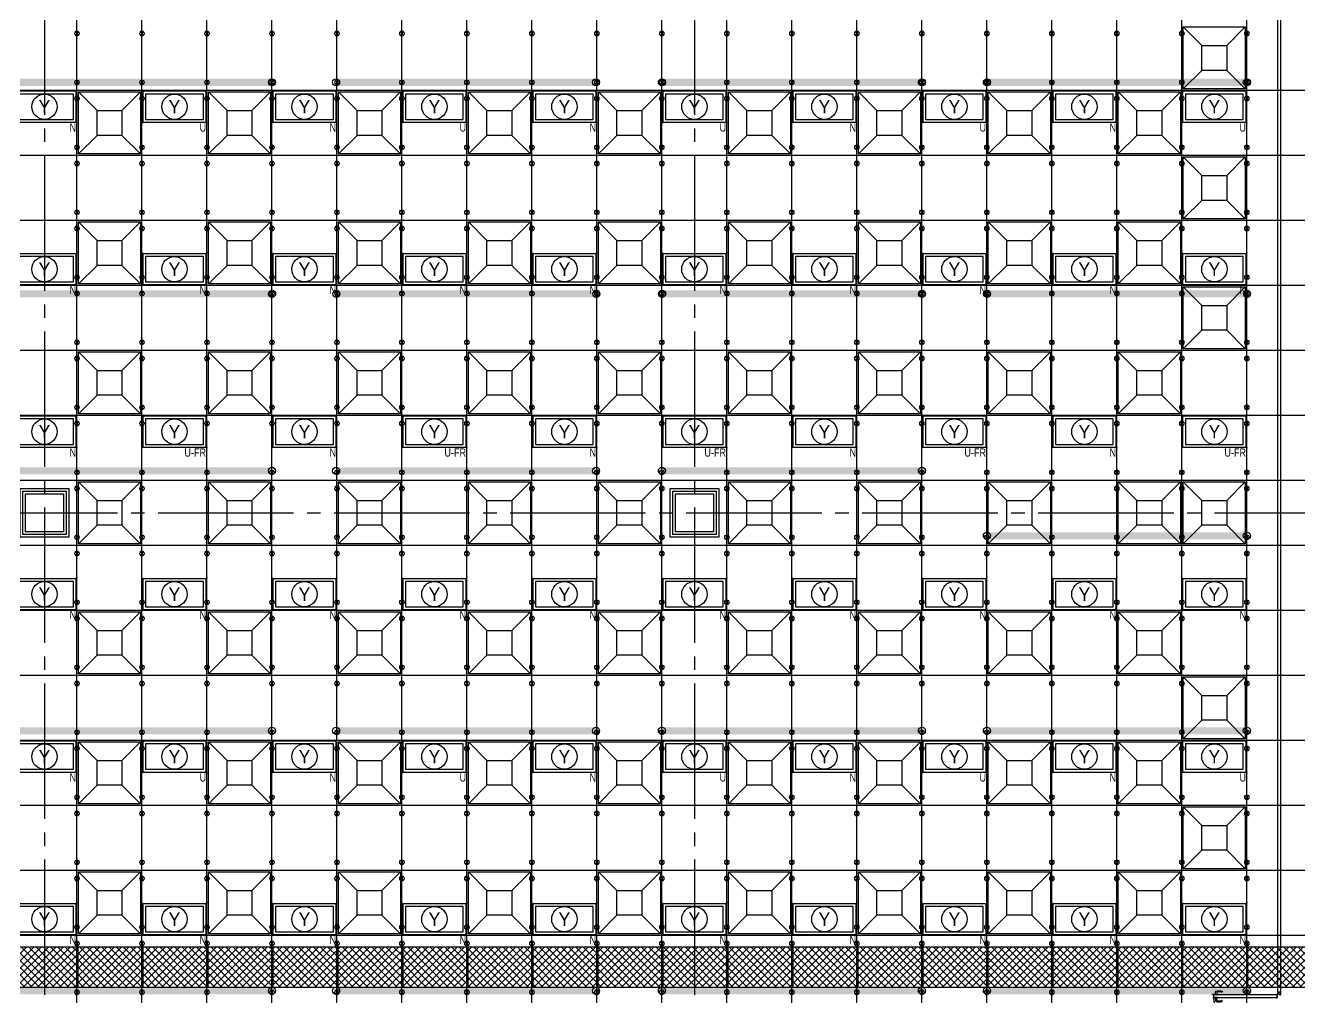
# Model space of a CAD drawing. Extents: x -17313 to 41501, y -1010 to 11880.
# Drawn here: x 12685 to 15037, y 605 to 2400 of the extents above; entities that cross this region are included whole.
import ezdxf
from ezdxf.enums import TextEntityAlignment as Align

# ---------------------------------------------------------------- set-up
doc = ezdxf.new("R2010")
doc.units = 0
doc.header["$LTSCALE"] = 100
doc.linetypes.add('188K-SM-03-F10-ARCH-PA-Y2257103$0$DASHED', pattern=[19.05, 12.7, -6.35])
doc.linetypes.add('X-S-FAB-L10$0$COL-CEN-LIN', pattern=[3.25, 2.5, -0.25, 0.25, -0.25])
for name, color, linetype in [('0-xref', 8, 'Continuous'), ('188K-SM-03-F10-ARCH-CEIL-Y2257103$0$K-CEIL-4.2', 8, 'Continuous'), ('188K-SM-03-F10-ARCH-CEIL-Y2257103$0$K-CEIL-4.2-AREA', 8, 'Continuous'), ('188K-SM-03-F10-ARCH-PA-Y2257103$0$K-Door', 53, 'Continuous'), ('188K-SM-03-F10-ARCH-PA-Y2257103$0$K-P1S-4.2-單抗', 53, 'Continuous'), ('188K-SM-03-F10-ARCH-PA-Y2257103$0$K-P2D-4.2-雙抗', 53, 'Continuous'), ('188K-SM-06-F10-ELEC-LIGHT-Y2257103$0$E-LIGHT(Y)-N', 253, 'Continuous'), ('188K-SM-06-F10-ELEC-LIGHT-Y2257103$0$E-LIGHT(Y)-U FR', 253, 'Continuous'), ('188K-SM-06-F10-ELEC-LIGHT-Y2257103$0$E-LIGHT(Y)-U XLPE', 253, 'Continuous'), ('188K-SM-06-F10-HVAC-FFU-Y2257103$0$AC-FFU-ULPA+化學濾網-', 254, 'Continuous'), ('188K-SM-07-F15-ARCH-CATW-Y2257103$0$K-安全母索', 6, 'Continuous'), ('188K-SM-07-F15-ARCH-CATW-Y2257103$0$K-貓道板-主走道', 171, 'Continuous'), ('X-S-FAB-L10$0$0-DIM-TXT', 8, 'Continuous'), ('X-S-FAB-L10$0$BLOCK', 8, 'Continuous'), ('X-S-FAB-L10$0$CCL', 8, 'X-S-FAB-L10$0$COL-CEN-LIN'), ('X-S-FAB-L10$0$COL-S', 8, 'Continuous')]:
    doc.layers.add(name, color=color, linetype=linetype)
doc.layers.add('188K-SM-03-F10-ARCH-CEIL-Y2257103$0$K-吊點-標準', color=8, linetype='Continuous', lineweight=9)
doc.layers.add('188K-SM-06-F10-ELEC-LIGHT-Y2257103$0$Defpoints-CAS', color=253, linetype='Continuous', plot=False)
doc.styles.add('188K-SM-03-F10-ARCH-PA-Y2257103$0$14P7-XFDP10$0$AA-TXT', font='simplex.shx', dxfattribs={"width": 0.8, "bigfont": 'chineset.shx'})
doc.styles.add('188K-SM-06-F10-ELEC-LIGHT-Y2257103$0$Standard', font='arial.ttf')
doc.styles.add('188K-SM-06-F10-ELEC-LIGHT-Y2257103$0$xCI-5-F20-03-燈具$0$Standard', font='')
doc.styles.add('X-S-FAB-L10$0$CHINA', font='simplex.shx', dxfattribs={"width": 0.75, "bigfont": 'chineset.shx'})
doc.styles.add('X-S-FAB-L10$0$Standard', font='', dxfattribs={"width": 0.8})
doc.styles.add('X-S-FAB-L10$0$TG_NOTE_TEXT', font='simplex.shx', dxfattribs={"width": 0.75, "bigfont": 'chineset.shx'})
doc.styles.get('188K-SM-06-F10-ELEC-LIGHT-Y2257103$0$xCI-5-F20-03-燈具$0$Standard').set_extended_font_data('PMingLiU')
doc.styles.get('X-S-FAB-L10$0$Standard').set_extended_font_data('Microsoft JhengHei')

# ---------------------------------------------------------------- blocks, each defined once
blk = doc.blocks.new('X-S-FAB-L10$0$FAB2-L05')
at = {"layer": 'X-S-FAB-L10$0$CCL'}
for p, q in [((-13440, 11005), (-13440, 0)), ((-12240, 11005), (-12240, 0)), ((-26880, 2220), (1210, 2220))]:
    blk.add_line(p, q, dxfattribs=at)
at = {"layer": 'X-S-FAB-L10$0$COL-S'}
for points in [[(-13475, 2255), (-13405, 2255), (-13405, 2185), (-13475, 2185)], [(-12275, 2255), (-12205, 2255), (-12205, 2185), (-12275, 2185)]]:
    blk.add_lwpolyline(points, close=True, dxfattribs=at)
blk = doc.blocks.new('X-S-FAB-L10')
at = {"layer": 'X-S-FAB-L10$0$COL-S'}
for p, q in [((12685, 1535), (12755, 1535)), ((12685, 1465), (12685, 1535)), ((12755, 1535), (12755, 1465)), ((13885, 1535), (13955, 1535)), ((13885, 1465), (13885, 1535)), ((13955, 1535), (13955, 1465)), ((12755, 1465), (12685, 1465)), ((13955, 1465), (13885, 1465))]:
    blk.add_line(p, q, dxfattribs=at)
at = {"layer": 'X-S-FAB-L10$0$BLOCK'}
blk.add_blockref('X-S-FAB-L10$0$FAB2-L05', (26160, -720), dxfattribs=at)
at = {"style": 'X-S-FAB-L10$0$TG_NOTE_TEXT', "width": 0.5, "flags": 1}
for p in [(7463.3, 9020), (18268.3, 8649), (11197.8, 4800.2), (16485.8, 4800.2), (25420.3, 2635), (13360, 320, 0), (7463.3, -33.3)]:
    blk.add_attdef('WH', text='', height=20, dxfattribs=at).set_placement(p, align=Align.BOTTOM_LEFT)
at = {"width": 0.5}
for style, p in [('X-S-FAB-L10$0$TG_NOTE_TEXT', (7585, 9020)), ('X-S-FAB-L10$0$TG_NOTE_TEXT', (18390, 8649)), ('X-S-FAB-L10$0$TG_NOTE_TEXT', (11117.5, 4813.5)), ('X-S-FAB-L10$0$TG_NOTE_TEXT', (16607.5, 4813.5)), ('X-S-FAB-L10$0$TG_NOTE_TEXT', (25350, 2635)), ('X-S-FAB-L10$0$Standard', (13129.4, 325, 0)), ('X-S-FAB-L10$0$TG_NOTE_TEXT', (7585, -20))]:
    blk.add_attdef('DESC', text='', height=10, dxfattribs=dict(at, style=style)).set_placement(p, align=Align.BOTTOM_LEFT)
for tag, style, p in [('TYPE', 'X-S-FAB-L10$0$TG_NOTE_TEXT', (7619.3, 9020)), ('NO', 'X-S-FAB-L10$0$TG_NOTE_TEXT', (7650.1, 9020)), ('TYPE', 'X-S-FAB-L10$0$TG_NOTE_TEXT', (18424.2, 8649)), ('NO', 'X-S-FAB-L10$0$TG_NOTE_TEXT', (18455, 8649)), ('NO', 'X-S-FAB-L10$0$TG_NOTE_TEXT', (11088.6, 4813.5)), ('TYPE', 'X-S-FAB-L10$0$TG_NOTE_TEXT', (11151.8, 4813.5)), ('TYPE', 'X-S-FAB-L10$0$TG_NOTE_TEXT', (16641.8, 4813.5)), ('NO', 'X-S-FAB-L10$0$TG_NOTE_TEXT', (16672.6, 4813.5)), ('NO', 'X-S-FAB-L10$0$TG_NOTE_TEXT', (25313, 2635)), ('TYPE', 'X-S-FAB-L10$0$TG_NOTE_TEXT', (25350, 2635)), ('NO', 'X-S-FAB-L10$0$Standard', (13100, 320, 0)), ('TYPE', 'X-S-FAB-L10$0$Standard', (13129.4, 320, 0)), ('TYPE', 'X-S-FAB-L10$0$TG_NOTE_TEXT', (7619.3, -20)), ('NO', 'X-S-FAB-L10$0$TG_NOTE_TEXT', (7650.1, -20))]:
    blk.add_attdef(tag, text='', height=10, dxfattribs=dict(at, style=style)).set_placement(p, align=Align.BOTTOM_RIGHT)
at = {"style": 'X-S-FAB-L10$0$TG_NOTE_TEXT', "width": 0.5, "flags": 1}
for rotation, p in [(180, (43, 7480)), (180, (943, 7480)), (90, (24310, 3717.8)), (270, (17080, 1711.7))]:
    blk.add_attdef('WH', text='', height=20, rotation=rotation, dxfattribs=at).set_placement(p, align=Align.BOTTOM_LEFT)
at = {"width": 0.5}
for rotation, style, p in [(180, 'X-S-FAB-L10$0$Standard', (317.6, 7480)), (180, 'X-S-FAB-L10$0$Standard', (1217.6, 7480)), (90, 'X-S-FAB-L10$0$TG_NOTE_TEXT', (24310, 3647.5)), (270, 'X-S-FAB-L10$0$TG_NOTE_TEXT', (17080, 1605))]:
    blk.add_attdef('DESC', text='', height=10, rotation=rotation, dxfattribs=dict(at, style=style)).set_placement(p, align=Align.BOTTOM_LEFT)
for tag, rotation, style, p in [('TYPE', 180, 'X-S-FAB-L10$0$Standard', (317.6, 7480)), ('NO', 180, 'X-S-FAB-L10$0$Standard', (347, 7480)), ('TYPE', 180, 'X-S-FAB-L10$0$Standard', (1217.6, 7480)), ('NO', 180, 'X-S-FAB-L10$0$Standard', (1247, 7480)), ('TYPE', 90, 'X-S-FAB-L10$0$TG_NOTE_TEXT', (24310, 3647.5)), ('NO', 90, 'X-S-FAB-L10$0$TG_NOTE_TEXT', (24310, 3610.5)), ('TYPE', 270, 'X-S-FAB-L10$0$TG_NOTE_TEXT', (17080, 1605)), ('NO', 270, 'X-S-FAB-L10$0$TG_NOTE_TEXT', (17080, 1573))]:
    blk.add_attdef(tag, text='', height=10, rotation=rotation, dxfattribs=dict(at, style=style)).set_placement(p, align=Align.BOTTOM_RIGHT)
at = {"layer": 'X-S-FAB-L10$0$0-DIM-TXT', "style": 'X-S-FAB-L10$0$CHINA', "width": 0.75}
for p in [(667.4, 7855.1, -2689.4), (22627.4, 6728.8), (25644.7, 6728.8), (24778.8, 5569.1), (1118.3, 4980), (417.8, 4594.6), (23874.8, 4355), (22927.4, 4330.1), (23749.9, 3901.4), (417.8, 3765.2), (1118.3, 3730), (417.8, 3115.8), (536.9, 2227.8), (16909, 1782.7), (888.4, 880.5), (16977.4, 750), (18878.8, 750), (25641.2, 553.2), (21364, 526.9)]:
    blk.add_attdef('HIG', text='', height=80, dxfattribs=at).set_placement(p, align=Align.MIDDLE_LEFT)
blk = doc.blocks.new('188K-SM-03-F10-ARCH-CEIL-Y2257103$0$A$C2CA95053')
h = blk.add_hatch(color=256)
edge = h.paths.add_edge_path()
edge.add_arc((0, 0), 0.5, 0, 360)
for p, q in [((3.2, 3.2), (-3.2, -3.2)), ((3.2, -3.2), (-3.2, 3.2))]:
    blk.add_line(p, q)
blk.add_lwpolyline([(-1.6, 2.5), (-1.6, -2.5), (1.6, -2.5), (1.6, 2.5)], close=True)
for radius in [4.5, 0.5]:
    blk.add_circle((0, 0), radius)
blk = doc.blocks.new('188K-SM-03-F10-ARCH-CEIL-Y2257103$0$天花板吊點-附調整片 - 3_8_螺桿吊架 100 mm 高調整片-V1-1FL')
blk.add_blockref('188K-SM-03-F10-ARCH-CEIL-Y2257103$0$A$C2CA95053', (0, 0))
blk = doc.blocks.new('188K-SM-03-F10-ARCH-CEIL-Y2257103')
at = {"layer": '188K-SM-03-F10-ARCH-CEIL-Y2257103$0$K-CEIL-4.2'}
for p, q in [((12780, 312.7), (12780, 8632.2)), ((12900, 312.7), (12900, 8632.2)), ((13020, 312.7), (13020, 8632.2)), ((13140, 312.7), (13140, 8632.2)), ((13260, 312.7), (13260, 8632.2)), ((13380, 312.7), (13380, 8632.2)), ((13500, 312.7), (13500, 8632.2)), ((13620, 312.7), (13620, 8632.2)), ((13740, 312.7), (13740, 8632.2)), ((13860, 312.7), (13860, 8632.2)), ((13980, 312.7), (13980, 8632.2)), ((14100, 312.7), (14100, 8632.2)), ((14220, 42.8), (14220, 8632.2)), ((14340, 42.8), (14340, 8632.2)), ((14460, 42.8), (14460, 8632.2)), ((14580, 42.8), (14580, 8632.2)), ((14700, 42.8), (14700, 8632.2)), ((14820, 42.8), (14820, 8632.2)), ((14940, 312.7), (14940, 8632.2)), ((24297.2, 2280), (6382.5, 2280)), ((24297.2, 2160), (6382.5, 2160)), ((16747.2, 2040), (1847.7, 2040)), ((16747.2, 1920), (1847.7, 1920)), ((16747.2, 1800), (1847.7, 1800)), ((16747.2, 1680), (1847.7, 1680)), ((16747.2, 1560), (1847.7, 1560)), ((16747.2, 1440), (1847.7, 1440)), ((16747.2, 1320), (1847.7, 1320)), ((16747.2, 1200), (1847.7, 1200)), ((16747.2, 1080), (1847.7, 1080)), ((16747.2, 960), (1847.7, 960)), ((16747.2, 840), (1847.7, 840)), ((16747.2, 720), (1847.7, 720))]:
    blk.add_line(p, q, dxfattribs=at)
at = {"layer": '188K-SM-03-F10-ARCH-CEIL-Y2257103$0$K-CEIL-4.2-AREA'}
for points in [[(12685, 1535), (12755, 1535), (12755, 1465), (12685, 1465)], [(13885, 1535), (13955, 1535), (13955, 1465), (13885, 1465)]]:
    blk.add_lwpolyline(points, close=True, dxfattribs=at)
at = {"layer": '188K-SM-03-F10-ARCH-CEIL-Y2257103$0$K-吊點-標準', "color": 170, "lineweight": 18, "rotation": 179.9999999999997}
for p in [(12780, 2385), (12900, 2385), (13020, 2385), (13140, 2385), (13260, 2385), (13380, 2385), (13500, 2385), (13620, 2385), (13740, 2385), (13860, 2385), (13980, 2385), (14100, 2385), (14220, 2385), (14340, 2385), (14460, 2385), (14580, 2385), (14700, 2385), (14820, 2385), (14940, 2385), (12780, 2295), (12900, 2295), (13020, 2295), (13140, 2295), (13260, 2295), (13380, 2295), (13500, 2295), (13620, 2295), (13740, 2295), (13860, 2295), (13980, 2295), (14100, 2295), (14220, 2295), (14340, 2295), (14460, 2295), (14580, 2295), (14700, 2295), (14820, 2295), (14940, 2295), (12780, 2265), (12900, 2265), (13020, 2265), (13140, 2265), (13260, 2265), (13380, 2265), (13500, 2265), (13620, 2265), (13740, 2265), (13860, 2265), (13980, 2265), (14100, 2265), (14220, 2265), (14340, 2265), (14460, 2265), (14580, 2265), (14700, 2265), (14820, 2265), (14940, 2265), (12780, 2175), (12900, 2175), (13020, 2175), (13140, 2175), (13260, 2175), (13380, 2175), (13500, 2175), (13620, 2175), (13740, 2175), (13860, 2175), (13980, 2175), (14100, 2175), (14220, 2175), (14340, 2175), (14460, 2175), (14580, 2175), (14700, 2175), (14820, 2175), (14940, 2175), (12780, 2145), (12900, 2145), (13020, 2145), (13140, 2145), (13260, 2145), (13380, 2145), (13500, 2145), (13620, 2145), (13740, 2145), (13860, 2145), (13980, 2145), (14100, 2145), (14220, 2145), (14340, 2145), (14460, 2145), (14580, 2145), (14700, 2145), (14820, 2145), (14940, 2145), (12780, 2055), (12900, 2055), (13020, 2055), (13140, 2055), (13260, 2055), (13380, 2055), (13500, 2055), (13620, 2055), (13740, 2055), (13860, 2055), (13980, 2055), (14100, 2055), (14220, 2055), (14340, 2055), (14460, 2055), (14580, 2055), (14700, 2055), (14820, 2055), (14940, 2055), (12780, 2025), (12900, 2025), (13020, 2025), (13140, 2025), (13260, 2025), (13380, 2025), (13500, 2025), (13620, 2025), (13740, 2025), (13860, 2025), (13980, 2025), (14100, 2025), (14220, 2025), (14340, 2025), (14460, 2025), (14580, 2025), (14700, 2025), (14820, 2025), (14940, 2025), (12780, 1935), (12900, 1935), (13020, 1935), (13140, 1935), (13260, 1935), (13380, 1935), (13500, 1935), (13620, 1935), (13740, 1935), (13860, 1935), (13980, 1935), (14100, 1935), (14220, 1935), (14340, 1935), (14460, 1935), (14580, 1935), (14700, 1935), (14820, 1935), (14940, 1935), (12780, 1905), (12900, 1905), (13020, 1905), (13140, 1905), (13260, 1905), (13380, 1905), (13500, 1905), (13620, 1905), (13740, 1905), (13860, 1905), (13980, 1905), (14100, 1905), (14220, 1905), (14340, 1905), (14460, 1905), (14580, 1905), (14700, 1905), (14820, 1905), (14940, 1905), (12780, 1815), (12900, 1815), (13020, 1815), (13140, 1815), (13260, 1815), (13380, 1815), (13500, 1815), (13620, 1815), (13740, 1815), (13860, 1815), (13980, 1815), (14100, 1815), (14220, 1815), (14340, 1815), (14460, 1815), (14580, 1815), (14700, 1815), (14820, 1815), (14940, 1815), (12780, 1785), (12900, 1785), (13020, 1785), (13140, 1785), (13260, 1785), (13380, 1785), (13500, 1785), (13620, 1785), (13740, 1785), (13860, 1785), (13980, 1785), (14100, 1785), (14220, 1785), (14340, 1785), (14460, 1785), (14580, 1785), (14700, 1785), (14820, 1785), (14940, 1785), (12780, 1695), (12900, 1695), (13020, 1695), (13140, 1695), (13260, 1695), (13380, 1695), (13500, 1695), (13620, 1695), (13740, 1695), (13860, 1695), (13980, 1695), (14100, 1695), (14220, 1695), (14340, 1695), (14460, 1695), (14580, 1695), (14700, 1695), (14820, 1695), (14940, 1695), (12780, 1665), (12900, 1665), (13020, 1665), (13140, 1665), (13260, 1665), (13380, 1665), (13500, 1665), (13620, 1665), (13740, 1665), (13860, 1665), (13980, 1665), (14100, 1665), (14220, 1665), (14340, 1665), (14460, 1665), (14580, 1665), (14700, 1665), (14820, 1665), (14940, 1665), (12780, 1575), (12900, 1575), (13020, 1575), (13140, 1575), (13260, 1575), (13380, 1575), (13500, 1575), (13620, 1575), (13740, 1575), (13860, 1575), (13980, 1575), (14100, 1575), (14220, 1575), (14340, 1575), (14460, 1575), (14580, 1575), (14700, 1575), (14820, 1575), (14940, 1575), (12780, 1545), (12900, 1545), (13020, 1545), (13140, 1545), (13260, 1545), (13380, 1545), (13500, 1545), (13620, 1545), (13740, 1545), (13860, 1545), (13980, 1545), (14100, 1545), (14220, 1545), (14340, 1545), (14460, 1545), (14580, 1545), (14700, 1545), (14820, 1545), (14940, 1545), (12780, 1455), (12900, 1455), (13020, 1455), (13140, 1455), (13260, 1455), (13380, 1455), (13500, 1455), (13620, 1455), (13740, 1455), (13860, 1455), (13980, 1455), (14100, 1455), (14220, 1455), (14340, 1455), (14460, 1455), (14580, 1455), (14700, 1455), (14820, 1455), (14940, 1455), (12780, 1425), (12900, 1425), (13020, 1425), (13140, 1425), (13260, 1425), (13380, 1425), (13500, 1425), (13620, 1425), (13740, 1425), (13860, 1425), (13980, 1425), (14100, 1425), (14220, 1425), (14340, 1425), (14460, 1425), (14580, 1425), (14700, 1425), (14820, 1425), (14940, 1425), (12780, 1335), (12900, 1335), (13020, 1335), (13140, 1335), (13260, 1335), (13380, 1335), (13500, 1335), (13620, 1335), (13740, 1335), (13860, 1335), (13980, 1335), (14100, 1335), (14220, 1335), (14340, 1335), (14460, 1335), (14580, 1335), (14700, 1335), (14820, 1335), (14940, 1335), (12780, 1305), (12900, 1305), (13020, 1305), (13140, 1305), (13260, 1305), (13380, 1305), (13500, 1305), (13620, 1305), (13740, 1305), (13860, 1305), (13980, 1305), (14100, 1305), (14220, 1305), (14340, 1305), (14460, 1305), (14580, 1305), (14700, 1305), (14820, 1305), (14940, 1305), (12780, 1215), (12900, 1215), (13020, 1215), (13140, 1215), (13260, 1215), (13380, 1215), (13500, 1215), (13620, 1215), (13740, 1215), (13860, 1215), (13980, 1215), (14100, 1215), (14220, 1215), (14340, 1215), (14460, 1215), (14580, 1215), (14700, 1215), (14820, 1215), (14940, 1215), (12780, 1185), (12900, 1185), (13020, 1185), (13140, 1185), (13260, 1185), (13380, 1185), (13500, 1185), (13620, 1185), (13740, 1185), (13860, 1185), (13980, 1185), (14100, 1185), (14220, 1185), (14340, 1185), (14460, 1185), (14580, 1185), (14700, 1185), (14820, 1185), (14940, 1185), (12780, 1095), (12900, 1095), (13020, 1095), (13140, 1095), (13260, 1095), (13380, 1095), (13500, 1095), (13620, 1095), (13740, 1095), (13860, 1095), (13980, 1095), (14100, 1095), (14220, 1095), (14340, 1095), (14460, 1095), (14580, 1095), (14700, 1095), (14820, 1095), (14940, 1095), (12780, 1065), (12900, 1065), (13020, 1065), (13140, 1065), (13260, 1065), (13380, 1065), (13500, 1065), (13620, 1065), (13740, 1065), (13860, 1065), (13980, 1065), (14100, 1065), (14220, 1065), (14340, 1065), (14460, 1065), (14580, 1065), (14700, 1065), (14820, 1065), (14940, 1065), (12780, 975), (12900, 975), (13020, 975), (13140, 975), (13260, 975), (13380, 975), (13500, 975), (13620, 975), (13740, 975), (13860, 975), (13980, 975), (14100, 975), (14220, 975), (14340, 975), (14460, 975), (14580, 975), (14700, 975), (14820, 975), (14940, 975), (12780, 945), (12900, 945), (13020, 945), (13140, 945), (13260, 945), (13380, 945), (13500, 945), (13620, 945), (13740, 945), (13860, 945), (13980, 945), (14100, 945), (14220, 945), (14340, 945), (14460, 945), (14580, 945), (14700, 945), (14820, 945), (14940, 945), (12780, 855), (12900, 855), (13020, 855), (13140, 855), (13260, 855), (13380, 855), (13500, 855), (13620, 855), (13740, 855), (13860, 855), (13980, 855), (14100, 855), (14220, 855), (14340, 855), (14460, 855), (14580, 855), (14700, 855), (14820, 855), (14940, 855), (12780, 825), (12900, 825), (13020, 825), (13140, 825), (13260, 825), (13380, 825), (13500, 825), (13620, 825), (13740, 825), (13860, 825), (13980, 825), (14100, 825), (14220, 825), (14340, 825), (14460, 825), (14580, 825), (14700, 825), (14820, 825), (14940, 825), (12780, 735), (12900, 735), (13020, 735), (13140, 735), (13260, 735), (13380, 735), (13500, 735), (13620, 735), (13740, 735), (13860, 735), (13980, 735), (14100, 735), (14220, 735), (14340, 735), (14460, 735), (14580, 735), (14700, 735), (14820, 735), (14940, 735), (12780, 705), (12900, 705), (13020, 705), (13140, 705), (13260, 705), (13380, 705), (13500, 705), (13620, 705), (13740, 705), (13860, 705), (13980, 705), (14100, 705), (14220, 705), (14340, 705), (14460, 705), (14580, 705), (14700, 705), (14820, 705), (14940, 705), (12780, 615), (12900, 615), (13020, 615), (13140, 615), (13260, 615), (13380, 615), (13500, 615), (13620, 615), (13740, 615), (13860, 615), (13980, 615), (14100, 615), (14220, 615), (14340, 615), (14460, 615), (14580, 615), (14700, 615), (14820, 615), (14940, 615)]:
    blk.add_blockref('188K-SM-03-F10-ARCH-CEIL-Y2257103$0$天花板吊點-附調整片 - 3_8_螺桿吊架 100 mm 高調整片-V1-1FL', p, dxfattribs=at)
blk = doc.blocks.new('188K-SM-06-F10-HVAC-FFU-Y2257103$0$H-FFU-ULPA+化濾')
for p, q in [((-82.9, 82.9), (-117.2, 117.3)), ((-37.1, 82.9), (-2.7, 117.3)), ((-117.2, 2.8), (-82.9, 37.1)), ((-2.7, 2.8), (-37.1, 37.1))]:
    blk.add_line(p, q)
for points in [[(-2.7, 2.8), (-2.7, 117.3), (-117.2, 117.3), (-117.2, 2.8)], [(-37.1, 37.1), (-37.1, 82.9), (-82.9, 82.9), (-82.9, 37.1)]]:
    blk.add_lwpolyline(points, close=True)
blk = doc.blocks.new('188K-SM-06-F10-HVAC-FFU-Y2257103')
at = {"layer": '188K-SM-06-F10-HVAC-FFU-Y2257103$0$AC-FFU-ULPA+化學濾網-', "xscale": -1}
for p in [(14820, 2280), (12780, 2160), (13020, 2160), (13260, 2160), (13500, 2160), (13740, 2160), (13980, 2160), (14220, 2160), (14460, 2160), (14700, 2160), (14820, 2040), (12780, 1920), (13020, 1920), (13260, 1920), (13500, 1920), (13740, 1920), (13980, 1920), (14220, 1920), (14460, 1920), (14700, 1920), (14820, 1800), (12780, 1680), (13020, 1680), (13260, 1680), (13500, 1680), (13740, 1680), (13980, 1680), (14220, 1680), (14460, 1680), (14700, 1680), (12780, 1440), (13020, 1440), (13260, 1440), (13500, 1440), (13740, 1440), (13980, 1440), (14220, 1440), (14460, 1440), (14700, 1440), (14820, 1440), (12780, 1200), (13020, 1200), (13260, 1200), (13500, 1200), (13740, 1200), (13980, 1200), (14220, 1200), (14460, 1200), (14700, 1200), (14820, 1080), (12780, 960), (13020, 960), (13260, 960), (13500, 960), (13740, 960), (13980, 960), (14220, 960), (14460, 960), (14700, 960), (14820, 840), (12780, 720), (13020, 720), (13260, 720), (13500, 720), (13740, 720), (13980, 720), (14220, 720), (14460, 720), (14700, 720)]:
    blk.add_blockref('188K-SM-06-F10-HVAC-FFU-Y2257103$0$H-FFU-ULPA+化濾', p, dxfattribs=at)
blk = doc.blocks.new('*U246')
for p, q in [((58.5, 28.5), (-58.5, 28.5)), ((-58.5, 28.5), (-58.5, -28.5)), ((58.5, -28.5), (58.5, 28.5)), ((53.4, 23.4), (-53.4, 23.4)), ((-53.4, 23.4), (-53.4, -23.4)), ((53.4, -23.4), (53.4, 23.4)), ((-53.4, -23.4), (53.4, -23.4)), ((-58.5, -28.5), (58.5, -28.5))]:
    blk.add_line(p, q)
blk.add_circle((0, 0), 23.4)
at = {"layer": '188K-SM-06-F10-ELEC-LIGHT-Y2257103$0$Defpoints-CAS'}
for p in [(-60, 30), (-60, 30), (60, 30), (-60, -30), (60, -30)]:
    blk.add_point(p, dxfattribs=at)
at = {"style": '188K-SM-06-F10-ELEC-LIGHT-Y2257103$0$xCI-5-F20-03-燈具$0$Standard'}
blk.add_text('Y', height=25, dxfattribs=at).set_placement((0, 0), align=Align.MIDDLE)
at = {"style": '188K-SM-06-F10-ELEC-LIGHT-Y2257103$0$Standard', "width": 0.8}
blk.add_text('U', height=15, rotation=360, dxfattribs=at).set_placement((58.5, -38.5), align=Align.MIDDLE_RIGHT)
blk = doc.blocks.new('188K-SM-06-F10-ELEC-LIGHT-Y2257103$0$背掀式無塵室燈具(黃光)-CAS')
at = {"color": 0}
for p, q in [((53.4, 23.4), (-53.4, 23.4)), ((-53.4, 23.4), (-53.4, -23.4)), ((53.4, -23.4), (53.4, 23.4)), ((-53.4, -23.4), (53.4, -23.4))]:
    blk.add_line(p, q, dxfattribs=at)
blk.add_lwpolyline([(-58.5, -28.5), (58.5, -28.5), (58.5, 28.5), (-58.5, 28.5)], close=True, dxfattribs=at)
blk.add_circle((0, 0), 23.4, dxfattribs=at)
at = {"layer": '188K-SM-06-F10-ELEC-LIGHT-Y2257103$0$Defpoints-CAS'}
for p in [(-60, 30), (-60, 30), (60, 30), (-60, -30), (60, -30)]:
    blk.add_point(p, dxfattribs=at)
at = {"color": 0, "style": '188K-SM-06-F10-ELEC-LIGHT-Y2257103$0$xCI-5-F20-03-燈具$0$Standard'}
blk.add_text('Y', height=25, dxfattribs=at).set_placement((0, 0), align=Align.MIDDLE)
at = {"style": '188K-SM-06-F10-ELEC-LIGHT-Y2257103$0$Standard', "width": 0.8}
blk.add_text('N', height=15, rotation=360, dxfattribs=at).set_placement((58.5, -38.5), align=Align.MIDDLE_RIGHT)
blk = doc.blocks.new('*U247')
for p, q in [((58.5, 28.5), (-58.5, 28.5)), ((-58.5, 28.5), (-58.5, -28.5)), ((58.5, -28.5), (58.5, 28.5)), ((53.4, 23.4), (-53.4, 23.4)), ((-53.4, 23.4), (-53.4, -23.4)), ((53.4, -23.4), (53.4, 23.4)), ((-53.4, -23.4), (53.4, -23.4)), ((-58.5, -28.5), (58.5, -28.5))]:
    blk.add_line(p, q)
blk.add_circle((0, 0), 23.4)
at = {"layer": '188K-SM-06-F10-ELEC-LIGHT-Y2257103$0$Defpoints-CAS'}
for p in [(-60, 30), (-60, 30), (60, 30), (-60, -30), (60, -30)]:
    blk.add_point(p, dxfattribs=at)
at = {"style": '188K-SM-06-F10-ELEC-LIGHT-Y2257103$0$xCI-5-F20-03-燈具$0$Standard'}
blk.add_text('Y', height=25, dxfattribs=at).set_placement((0, 0), align=Align.MIDDLE)
at = {"style": '188K-SM-06-F10-ELEC-LIGHT-Y2257103$0$Standard', "width": 0.8}
blk.add_text('U-FR', height=15, rotation=360, dxfattribs=at).set_placement((58.5, -38.5), align=Align.MIDDLE_RIGHT)
blk = doc.blocks.new('188K-SM-06-F10-ELEC-LIGHT-Y2257103')
at = {"layer": '188K-SM-06-F10-ELEC-LIGHT-Y2257103$0$E-LIGHT(Y)-N'}
for p in [(12720, 2250), (13200, 2250), (13680, 2250), (14160, 2250), (14640, 2250), (12720, 1950), (12960, 1950), (13200, 1950), (13440, 1950), (13680, 1950), (13920, 1950), (14160, 1950), (14400, 1950), (14640, 1950), (14880, 1950), (12720, 1650), (13200, 1650), (13680, 1650), (14160, 1650), (14640, 1650), (12720, 1350), (12960, 1350), (13200, 1350), (13440, 1350), (13680, 1350), (13920, 1350), (14160, 1350), (14400, 1350), (14640, 1350), (14880, 1350), (12720, 1050), (13200, 1050), (13680, 1050), (14160, 1050), (14640, 1050), (12720, 750), (12960, 750), (13200, 750), (13440, 750), (13680, 750), (13920, 750), (14160, 750), (14400, 750), (14640, 750), (14880, 750)]:
    blk.add_blockref('188K-SM-06-F10-ELEC-LIGHT-Y2257103$0$背掀式無塵室燈具(黃光)-CAS', p, dxfattribs=at)
at = {"layer": '188K-SM-06-F10-ELEC-LIGHT-Y2257103$0$E-LIGHT(Y)-U FR'}
for p in [(12960, 1650), (13440, 1650), (13920, 1650), (14400, 1650), (14880, 1650)]:
    blk.add_blockref('*U247', p, dxfattribs=at)
at = {"layer": '188K-SM-06-F10-ELEC-LIGHT-Y2257103$0$E-LIGHT(Y)-U XLPE'}
for p in [(12960, 2250), (13440, 2250), (13920, 2250), (14400, 2250), (14880, 2250), (12960, 1050), (13440, 1050), (13920, 1050), (14400, 1050), (14880, 1050)]:
    blk.add_blockref('*U246', p, dxfattribs=at)
blk = doc.blocks.new('188K-SM-03-F10-ARCH-PA-Y2257103$0$雙開門-2400×2400')
for p, q in [((225.2, 117.7), (223.8, 117.6)), ((229.2, 117.7), (225.2, 117.7)), ((229.2, 119), (229.2, 114.1)), ((230, 119), (229.2, 119)), ((230, 114.1), (230, 119)), ((225.2, 115.5), (229.2, 115.5)), ((229.2, 114.1), (230, 114.1)), ((0, 2.5), (0, -2.5)), ((0, -1.9), (0, 1.9)), ((0.6, 2.5), (3, 2.5)), ((3, 2.5), (3, 0.2)), ((3, 0.2), (3, 0.2)), ((239.4, 2.5), (237, 2.5)), ((237, 2.5), (237, -0.2)), ((237, -0.2), (237, 0)), ((240, 2.5), (240, -2.5)), ((240, -1.9), (240, 1.9)), ((3, -2.5), (0.6, -2.5)), ((4.7, -1.9), (3, -2.5)), ((3.7, -0.6), (3.9, -0.6)), ((3.9, -0.6), (4, -0.6)), ((4.1, -0.7), (4, -0.7)), ((4, -0.7), (4, -1.5)), ((4, -1.5), (4.6, -1.5)), ((4.5, -0.2), (4.1, -0.2)), ((4.1, -0.7), (4.1, -0.7)), ((4.6, -0.7), (4.5, -0.7)), ((4.5, -0.7), (4.5, -0.7)), ((4.6, -0.6), (4.7, -0.6)), ((4.6, -1.5), (4.6, -0.7)), ((4.7, -0.6), (4.8, -0.6)), ((5, -0.8), (5, -1.5)), ((235, -0.8), (235, -1.5)), ((235.3, -0.6), (235.2, -0.6)), ((235.4, -0.6), (235.3, -0.6)), ((235.3, -1.9), (237, -2.5)), ((235.4, -1.5), (235.4, -0.7)), ((235.4, -0.7), (235.5, -0.7)), ((236, -1.5), (235.4, -1.5)), ((235.5, -0.2), (235.9, -0.2)), ((235.5, -0.7), (235.5, -0.7)), ((235.9, -0.7), (235.9, -0.7)), ((235.9, -0.7), (236, -0.7)), ((236.1, -0.6), (236, -0.6)), ((236, -0.7), (236, -1.5)), ((236.3, -0.6), (236.1, -0.6)), ((237, -2.5), (239.4, -2.5))]:
    blk.add_line(p, q)
for points in [[(10.9, 121.6), (10.9, 123.4), (10.9, 121.6), (4.3, 121.6), (4.3, 121.5), (4.7, 121.5), (4.7, 120.4, 0.414214), (4.8, 120.3), (5, 120.3), (5, 120.4), (4.9, 120.4), (4.9, 121.4), (5, 121.4), (5, 4.1), (4.9, 4.1), (4.9, 5.1), (5, 5.1), (5, 5.2), (4.8, 5.2, 0.414214), (4.7, 5.1), (4.7, 4, 0.414214), (4.8, 3.8), (10.2, 3.8, 0.414214), (10.3, 4), (10.3, 5.1, 0.414214), (10.2, 5.2), (10, 5.2), (10, 5.1), (10.1, 5.1), (10.1, 4.1), (10, 4.1), (10, 121.4), (10.1, 121.4), (10.1, 120.4), (10, 120.4), (10, 120.3), (10.2, 120.3, 0.414214), (10.3, 120.4), (10.3, 121.4), (11.1, 121.4, 0.414214), (11.1, 121.4), (11.1, 123.6, 0.414214), (11.1, 123.7), (10.3, 123.7), (10.3, 123.4), (10.9, 123.4)], [(235.9, 121.6), (235.9, 123.4), (235.9, 121.6), (229.3, 121.6), (229.3, 121.5), (229.7, 121.5), (229.7, 120.4, 0.414214), (229.8, 120.3), (230, 120.3), (230, 120.4), (229.9, 120.4), (229.9, 121.4), (230, 121.4), (230, 4.1), (229.9, 4.1), (229.9, 5.1), (230, 5.1), (230, 5.2), (229.8, 5.2, 0.414214), (229.7, 5.1), (229.7, 4, 0.414214), (229.8, 3.8), (235.2, 3.8, 0.414214), (235.3, 4), (235.3, 5.1, 0.414214), (235.2, 5.2), (235, 5.2), (235, 5.1), (235.1, 5.1), (235.1, 4.1), (235, 4.1), (235, 121.4), (235.1, 121.4), (235.1, 120.4), (235, 120.4), (235, 120.3), (235.2, 120.3, 0.414214), (235.3, 120.4), (235.3, 121.4), (236.1, 121.4, 0.414214), (236.1, 121.4), (236.1, 123.6, 0.414214), (236.1, 123.7), (235.3, 123.7), (235.3, 123.4), (235.9, 123.4)], [(235.8, 117.7), (239.8, 117.7), (241.2, 117.6, -0.327495), (242, 116.9, -0.089847), (242.2, 106.2, -1.144881), (240.3, 106.6, 0.137079), (240.3, 114.9, 0.349357), (239.8, 115.5), (235.8, 115.5)]]:
    blk.add_lwpolyline(points, format="xyb")
blk.add_lwpolyline([(235, 114.1), (235, 119), (235.8, 119), (235.8, 114.1)], close=True)
at = {"ltscale": 500}
for points in [[(3.3, 0.3), (3.3, 3.1), (3, 3.1), (3, 0.3)], [(8.5, 3.8), (4, 3.8), (4, 4.1), (8.5, 4.1)], [(231.5, 3.8), (236, 3.8), (236, 4.1), (231.5, 4.1)], [(236.7, -0.1), (236.7, 3.1), (237, 3.1), (237, -0.1)]]:
    blk.add_lwpolyline(points, close=True, dxfattribs=at)
at = {"linetype": '188K-SM-03-F10-ARCH-PA-Y2257103$0$DASHED', "ltscale": 0.01}
for centre, start, end in [((3.5, 5.1), 0, 85.9993), ((236.5, 5.1), 94.0007, 180)]:
    blk.add_arc(centre, 116.5, start, end, dxfattribs=at)
for centre, radius, start, end in [((0.6, 1.9), 0.598, 90, 180), ((3.9, 0.2), 0.855, 178.2453, 256.7344), ((236.3, 0), 0.659, 270, 360), ((239.4, 1.9), 0.598, 0, 90), ((0.6, -1.9), 0.598, 180, 270), ((4.3, -0.6), 0.427, 111.7868, 180), ((4, -0.7), 0.11, 360, 90), ((4.3, -0.6), 0.427, 0, 68.2132), ((4.6, -0.7), 0.11, 90, 180), ((4.5, -1.5), 0.5, 288.9704, 0), ((4.8, -0.8), 0.2, 0, 90), ((235.2, -0.8), 0.2, 90, 180), ((235.5, -1.5), 0.5, 180, 251.0296), ((235.7, -0.6), 0.427, 111.7868, 180), ((235.4, -0.7), 0.11, 360, 90), ((235.7, -0.6), 0.427, 0, 68.2132), ((236, -0.7), 0.11, 90, 180), ((239.4, -1.9), 0.598, 270, 360)]:
    blk.add_arc(centre, radius, start, end)
for centre, major_axis, start_param, end_param in [((252.5, 110.9), (-21.3, 21.3), 0.585307, 0.943734), ((223.8, 106.3), (-0.707, 0.707), 0.872811, 4.284184), ((223.9, 116.7), (0.624, 0.624), 0.866962, 2.13291), ((239.6, 110.8), (-10.9, 10.9), 0.51383, 1.058752), ((225.3, 114.9), (-0.417, 0.417), -0.669314, 0.675093)]:
    blk.add_ellipse(centre, major_axis=major_axis, ratio=1, start_param=start_param, end_param=end_param)
at = {"ltscale": 500, "extrusion": (0, 0, -1)}
blk.add_ellipse((3.5, 3.6), major_axis=(0.495, 0.495), ratio=1, start_param=3.926991, end_param=10.210176, dxfattribs=at)
at = {"ltscale": 500}
blk.add_ellipse((236.5, 3.6), major_axis=(-0.495, 0.495), ratio=1, start_param=3.926991, end_param=10.210176, dxfattribs=at)
at = {"color": 8, "style": '188K-SM-03-F10-ARCH-PA-Y2257103$0$14P7-XFDP10$0$AA-TXT', "width": 0.8}
blk.add_text('2400x2400', height=12, dxfattribs=at).set_placement((120, -13.5), align=Align.MIDDLE_CENTER)
blk = doc.blocks.new('188K-SM-03-F10-ARCH-PA-Y2257103')
at = {"layer": '188K-SM-03-F10-ARCH-PA-Y2257103$0$K-P1S-4.2-單抗'}
for points in [[(12675, 1545), (12765, 1545), (12765, 1455), (12675, 1455)], [(12680, 1540), (12760, 1540), (12760, 1460), (12680, 1460)], [(13875, 1545), (13965, 1545), (13965, 1455), (13875, 1455)], [(13880, 1540), (13960, 1540), (13960, 1460), (13880, 1460)]]:
    blk.add_lwpolyline(points, close=True, dxfattribs=at)
at = {"layer": '188K-SM-03-F10-ARCH-PA-Y2257103$0$K-P2D-4.2-雙抗'}
for p, q in [((14997.5, 615, 0), (14997.5, 8295)), ((14997.5, 615, 0), (14997.5, 8295)), ((14997.5, 615, 0), (14997.5, 8295)), ((15002.5, 615, 0), (15002.5, 8295)), ((15002.5, 615, 0), (15002.5, 8295)), ((15002.5, 615, 0), (15002.5, 8295))]:
    blk.add_line(p, q, dxfattribs=at)
at = {"layer": '188K-SM-03-F10-ARCH-PA-Y2257103$0$K-Door', "rotation": 89.99999999999999}
blk.add_blockref('188K-SM-03-F10-ARCH-PA-Y2257103$0$雙開門-2400×2400', (15000, 375), dxfattribs=at)
blk = doc.blocks.new('188K-SM-07-F15-ARCH-CATW-Y2257103$0$貓道板-749x1196.5(主走道)')
h = blk.add_hatch()
h.set_pattern_fill('ANSI37', color=256, scale=30)
h.set_pattern_definition([(45, (0.75, 3e-16), (-67.352, 67.352), []), (135, (0.75, 3e-16), (-67.352, -67.352), [])])
h.paths.add_polyline_path([(-1199, 0), (-1199, 750), (-1, 750), (-1, 0)])
blk.add_lwpolyline([(-1199, 0), (-1199, 750), (-1, 750), (-1, 0)], close=True)
blk = doc.blocks.new('188K-SM-07-F15-ARCH-CATW-Y2257103$0$母索-4.8')
at = {"const_width": 13}
blk.add_lwpolyline([(0, 0), (480, 0)], dxfattribs=at)
for centre in [(0, 0), (480, 0)]:
    blk.add_circle(centre, 6.5)
blk = doc.blocks.new('188K-SM-07-F15-ARCH-CATW-Y2257103')
at = {"layer": '188K-SM-07-F15-ARCH-CATW-Y2257103$0$K-安全母索'}
for p in [(12660, 2295), (13258.5, 2295), (13860, 2295), (14460, 2295), (12660.4, 1904.6), (13258.9, 1904.6), (13860.4, 1904.6), (14460.4, 1904.6), (12660, 1577.7), (13258.5, 1577.7), (13860, 1577.7), (14460, 1457.7), (12660, 1097.7), (13258.5, 1097.7), (13860, 1097.7), (14460, 1097.7), (12660, 617.7), (13258.5, 617.7), (13860, 617.7), (14460, 617.7)]:
    blk.add_blockref('188K-SM-07-F15-ARCH-CATW-Y2257103$0$母索-4.8', p, dxfattribs=at)
at = {"layer": '188K-SM-07-F15-ARCH-CATW-Y2257103$0$K-貓道板-主走道', "xscale": 0.1, "yscale": 0.1, "zscale": 0.1, "rotation": 180}
for p in [(12661.6, 699), (12781.6, 699), (12901.6, 699), (13021.6, 699), (13141.6, 699), (13261.6, 699), (13381.6, 699), (13501.6, 699), (13621.6, 699), (13741.6, 699), (13861.6, 699), (13981.6, 699), (14101.6, 699), (14221.6, 699), (14341.6, 699), (14461.6, 699), (14581.6, 699), (14701.6, 699), (14821.6, 699), (14941.6, 699)]:
    blk.add_blockref('188K-SM-07-F15-ARCH-CATW-Y2257103$0$貓道板-749x1196.5(主走道)', p, dxfattribs=at)

msp = doc.modelspace()

# ---------------------------------------------------------------- block references
at = {"layer": '0-xref'}
for name in ['X-S-FAB-L10', '188K-SM-06-F10-ELEC-LIGHT-Y2257103', '188K-SM-03-F10-ARCH-PA-Y2257103', '188K-SM-03-F10-ARCH-CEIL-Y2257103', '188K-SM-07-F15-ARCH-CATW-Y2257103', '188K-SM-06-F10-HVAC-FFU-Y2257103']:
    msp.add_blockref(name, (0, 0), dxfattribs=at)

doc.saveas('drawing.dxf')
